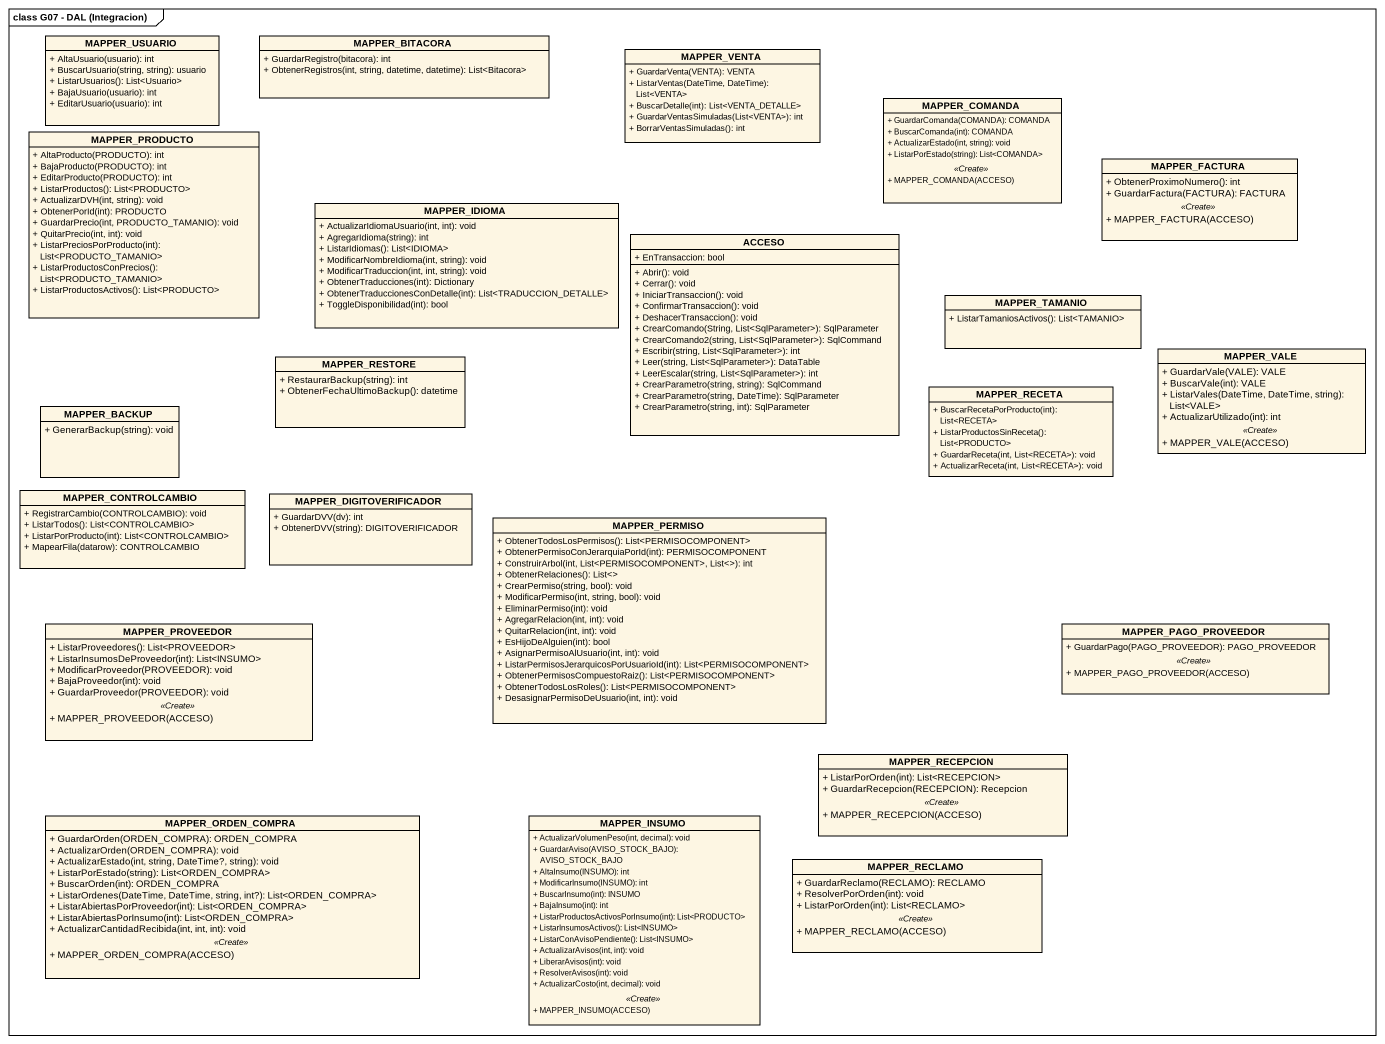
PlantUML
@startuml
mainframe class G07 - DAL (Integracion)
hide circle
hide empty members
skinparam classAttributeIconSize 0
class MAPPER_USUARIO {
  + AltaUsuario(usuario): int
  + BuscarUsuario(string, string): usuario
  + ListarUsuarios(): List<Usuario>
  + BajaUsuario(usuario): int
  + EditarUsuario(usuario): int
}
class MAPPER_BITACORA {
  + GuardarRegistro(bitacora): int
  + ObtenerRegistros(int, string, datetime, datetime): List<Bitacora>
}
class MAPPER_VENTA {
  + GuardarVenta(VENTA): VENTA
  + ListarVentas(DateTime, DateTime): List<VENTA>
  + BuscarDetalle(int): List<VENTA_DETALLE>
  + GuardarVentasSimuladas(List<VENTA>): int
  + BorrarVentasSimuladas(): int
}
class MAPPER_COMANDA {
  + GuardarComanda(COMANDA): COMANDA
  + BuscarComanda(int): COMANDA
  + ActualizarEstado(int, string): void
  + ListarPorEstado(string): List<COMANDA>
  .. <<Create>> ..
  + MAPPER_COMANDA(ACCESO)
}
class MAPPER_PRODUCTO {
  + AltaProducto(PRODUCTO): int
  + BajaProducto(PRODUCTO): int
  + EditarProducto(PRODUCTO): int
  + ListarProductos(): List<PRODUCTO>
  + ActualizarDVH(int, string): void
  + ObtenerPorId(int): PRODUCTO
  + GuardarPrecio(int, PRODUCTO_TAMANIO): void
  + QuitarPrecio(int, int): void
  + ListarPreciosPorProducto(int): List<PRODUCTO_TAMANIO>
  + ListarProductosConPrecios(): List<PRODUCTO_TAMANIO>
  + ListarProductosActivos(): List<PRODUCTO>
}
class MAPPER_FACTURA {
  + ObtenerProximoNumero(): int
  + GuardarFactura(FACTURA): FACTURA
  .. <<Create>> ..
  + MAPPER_FACTURA(ACCESO)
}
class MAPPER_IDIOMA {
  + ActualizarIdiomaUsuario(int, int): void
  + AgregarIdioma(string): int
  + ListarIdiomas(): List<IDIOMA>
  + ModificarNombreIdioma(int, string): void
  + ModificarTraduccion(int, int, string): void
  + ObtenerTraducciones(int): Dictionary
  + ObtenerTraduccionesConDetalle(int): List<TRADUCCION_DETALLE>
  + ToggleDisponibilidad(int): bool
}
class ACCESO {
  + EnTransaccion: bool
  + Abrir(): void
  + Cerrar(): void
  + IniciarTransaccion(): void
  + ConfirmarTransaccion(): void
  + DeshacerTransaccion(): void
  + CrearComando(String, List<SqlParameter>): SqlParameter
  + CrearComando2(string, List<SqlParameter>): SqlCommand
  + Escribir(string, List<SqlParameter>): int
  + Leer(string, List<SqlParameter>): DataTable
  + LeerEscalar(string, List<SqlParameter>): int
  + CrearParametro(string, string): SqlCommand
  + CrearParametro(string, DateTime): SqlParameter
  + CrearParametro(string, int): SqlParameter
}
class MAPPER_TAMANIO {
  + ListarTamaniosActivos(): List<TAMANIO>
}
class MAPPER_RESTORE {
  + RestaurarBackup(string): int
  + ObtenerFechaUltimoBackup(): datetime
}
class MAPPER_VALE {
  + GuardarVale(VALE): VALE
  + BuscarVale(int): VALE
  + ListarVales(DateTime, DateTime, string): List<VALE>
  + ActualizarUtilizado(int): int
  .. <<Create>> ..
  + MAPPER_VALE(ACCESO)
}
class MAPPER_BACKUP {
  + GenerarBackup(string): void
}
class MAPPER_RECETA {
  + BuscarRecetaPorProducto(int): List<RECETA>
  + ListarProductosSinReceta(): List<PRODUCTO>
  + GuardarReceta(int, List<RECETA>): void
  + ActualizarReceta(int, List<RECETA>): void
}
class MAPPER_CONTROLCAMBIO {
  + RegistrarCambio(CONTROLCAMBIO): void
  + ListarTodos(): List<CONTROLCAMBIO>
  + ListarPorProducto(int): List<CONTROLCAMBIO>
  + MapearFila(datarow): CONTROLCAMBIO
}
class MAPPER_DIGITOVERIFICADOR {
  + GuardarDVV(dv): int
  + ObtenerDVV(string): DIGITOVERIFICADOR
}
class MAPPER_PERMISO {
  + ObtenerTodosLosPermisos(): List<PERMISOCOMPONENT>
  + ObtenerPermisoConJerarquiaPorId(int): PERMISOCOMPONENT
  + ConstruirArbol(int, List<PERMISOCOMPONENT>, List<>): int
  + ObtenerRelaciones(): List<>
  + CrearPermiso(string, bool): void
  + ModificarPermiso(int, string, bool): void
  + EliminarPermiso(int): void
  + AgregarRelacion(int, int): void
  + QuitarRelacion(int, int): void
  + EsHijoDeAlguien(int): bool
  + AsignarPermisoAlUsuario(int, int): void
  + ListarPermisosJerarquicosPorUsuarioId(int): List<PERMISOCOMPONENT>
  + ObtenerPermisosCompuestoRaiz(): List<PERMISOCOMPONENT>
  + ObtenerTodosLosRoles(): List<PERMISOCOMPONENT>
  + DesasignarPermisoDeUsuario(int, int): void
}
class MAPPER_PROVEEDOR {
  + ListarProveedores(): List<PROVEEDOR>
  + ListarInsumosDeProveedor(int): List<INSUMO>
  + ModificarProveedor(PROVEEDOR): void
  + BajaProveedor(int): void
  + GuardarProveedor(PROVEEDOR): void
  .. <<Create>> ..
  + MAPPER_PROVEEDOR(ACCESO)
}
class MAPPER_PAGO_PROVEEDOR {
  + GuardarPago(PAGO_PROVEEDOR): PAGO_PROVEEDOR
  .. <<Create>> ..
  + MAPPER_PAGO_PROVEEDOR(ACCESO)
}
class MAPPER_RECEPCION {
  + ListarPorOrden(int): List<RECEPCION>
  + GuardarRecepcion(RECEPCION): Recepcion
  .. <<Create>> ..
  + MAPPER_RECEPCION(ACCESO)
}
class MAPPER_ORDEN_COMPRA {
  + GuardarOrden(ORDEN_COMPRA): ORDEN_COMPRA
  + ActualizarOrden(ORDEN_COMPRA): void
  + ActualizarEstado(int, string, DateTime?, string): void
  + ListarPorEstado(string): List<ORDEN_COMPRA>
  + BuscarOrden(int): ORDEN_COMPRA
  + ListarOrdenes(DateTime, DateTime, string, int?): List<ORDEN_COMPRA>
  + ListarAbiertasPorProveedor(int): List<ORDEN_COMPRA>
  + ListarAbiertasPorInsumo(int): List<ORDEN_COMPRA>
  + ActualizarCantidadRecibida(int, int, int): void
  .. <<Create>> ..
  + MAPPER_ORDEN_COMPRA(ACCESO)
}
class MAPPER_INSUMO {
  + ActualizarVolumenPeso(int, decimal): void
  + GuardarAviso(AVISO_STOCK_BAJO): AVISO_STOCK_BAJO
  + AltaInsumo(INSUMO): int
  + ModificarInsumo(INSUMO): int
  + BuscarInsumo(int): INSUMO
  + BajaInsumo(int): int
  + ListarProductosActivosPorInsumo(int): List<PRODUCTO>
  + ListarInsumosActivos(): List<INSUMO>
  + ListarConAvisoPendiente(): List<INSUMO>
  + ActualizarAvisos(int, int): void
  + LiberarAvisos(int): void
  + ResolverAvisos(int): void
  + ActualizarCosto(int, decimal): void
  .. <<Create>> ..
  + MAPPER_INSUMO(ACCESO)
}
class MAPPER_RECLAMO {
  + GuardarReclamo(RECLAMO): RECLAMO
  + ResolverPorOrden(int): void
  + ListarPorOrden(int): List<RECLAMO>
  .. <<Create>> ..
  + MAPPER_RECLAMO(ACCESO)
}
@enduml
